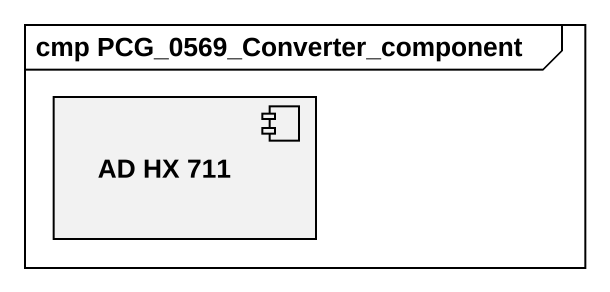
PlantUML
@startuml
mainframe cmp PCG_0569_Converter_component
component "AD HX 711" as AD_HX_711
@enduml
